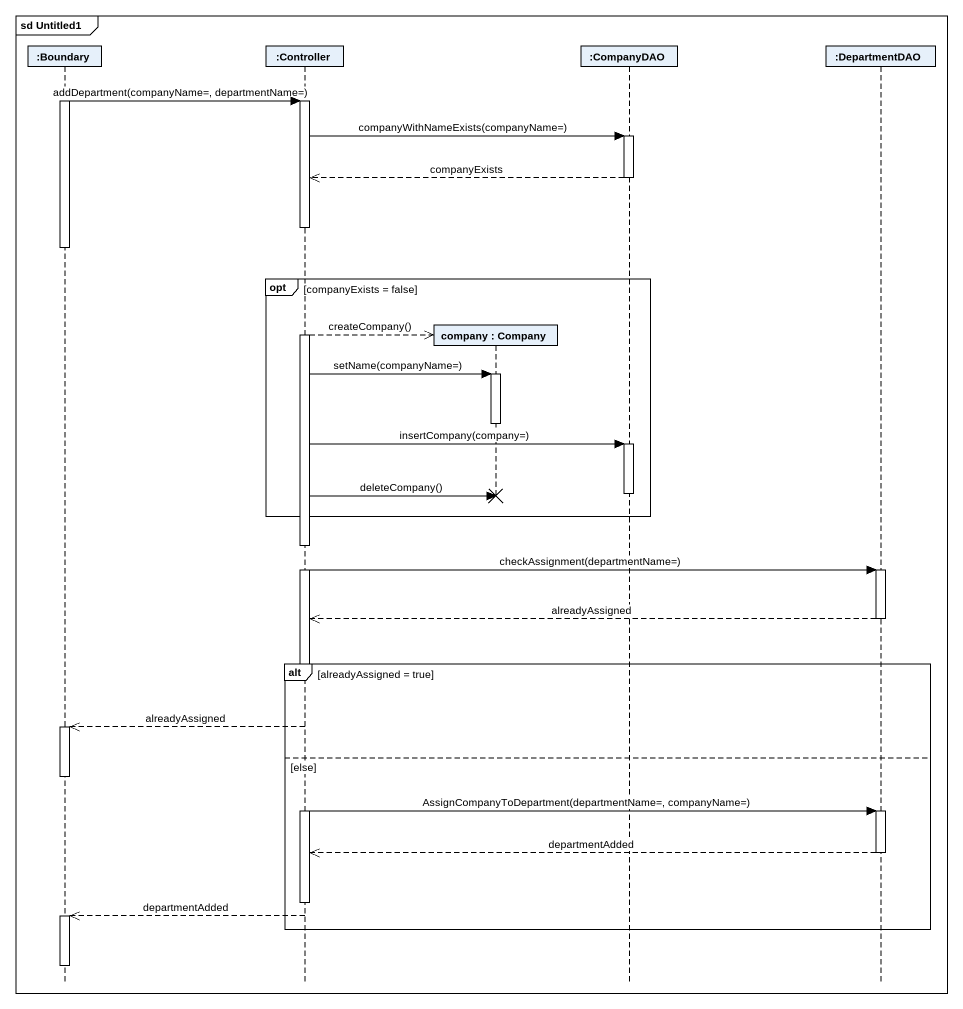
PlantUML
@startuml
mainframe sd Untitled1
hide footbox
participant ":Boundary" as Boundary_
participant ":Controller" as Controller
participant "company : Company" as company
participant ":CompanyDAO" as CompanyDAO
participant ":DepartmentDAO" as DepartmentDAO

activate Boundary_
Boundary_ -> Controller : addDepartment(companyName=, departmentName=)
activate Controller
Controller -> CompanyDAO : companyWithNameExists(companyName=)
activate CompanyDAO
CompanyDAO -->> Controller : companyExists
deactivate CompanyDAO
deactivate Boundary_
opt companyExists = false
  Controller -->> company ** : createCompany()
  Controller -> company : setName(companyName=)
  activate company
  deactivate company
  Controller -> CompanyDAO : insertCompany(company=)
  activate CompanyDAO
  deactivate CompanyDAO
  Controller -> company !! : deleteCompany()
end
Controller -> DepartmentDAO : checkAssignment(departmentName=)
activate DepartmentDAO
DepartmentDAO -->> Controller : alreadyAssigned
deactivate DepartmentDAO
alt alreadyAssigned = true
  deactivate Controller
  Controller -->> Boundary_ : alreadyAssigned
  activate Boundary_
else else
  deactivate Boundary_
  activate Controller
  Controller -> DepartmentDAO : AssignCompanyToDepartment(departmentName=, companyName=)
  activate DepartmentDAO
  DepartmentDAO -->> Controller : departmentAdded
  deactivate DepartmentDAO
  deactivate Controller
  Controller -->> Boundary_ : departmentAdded
  activate Boundary_
end
deactivate Boundary_
@enduml
